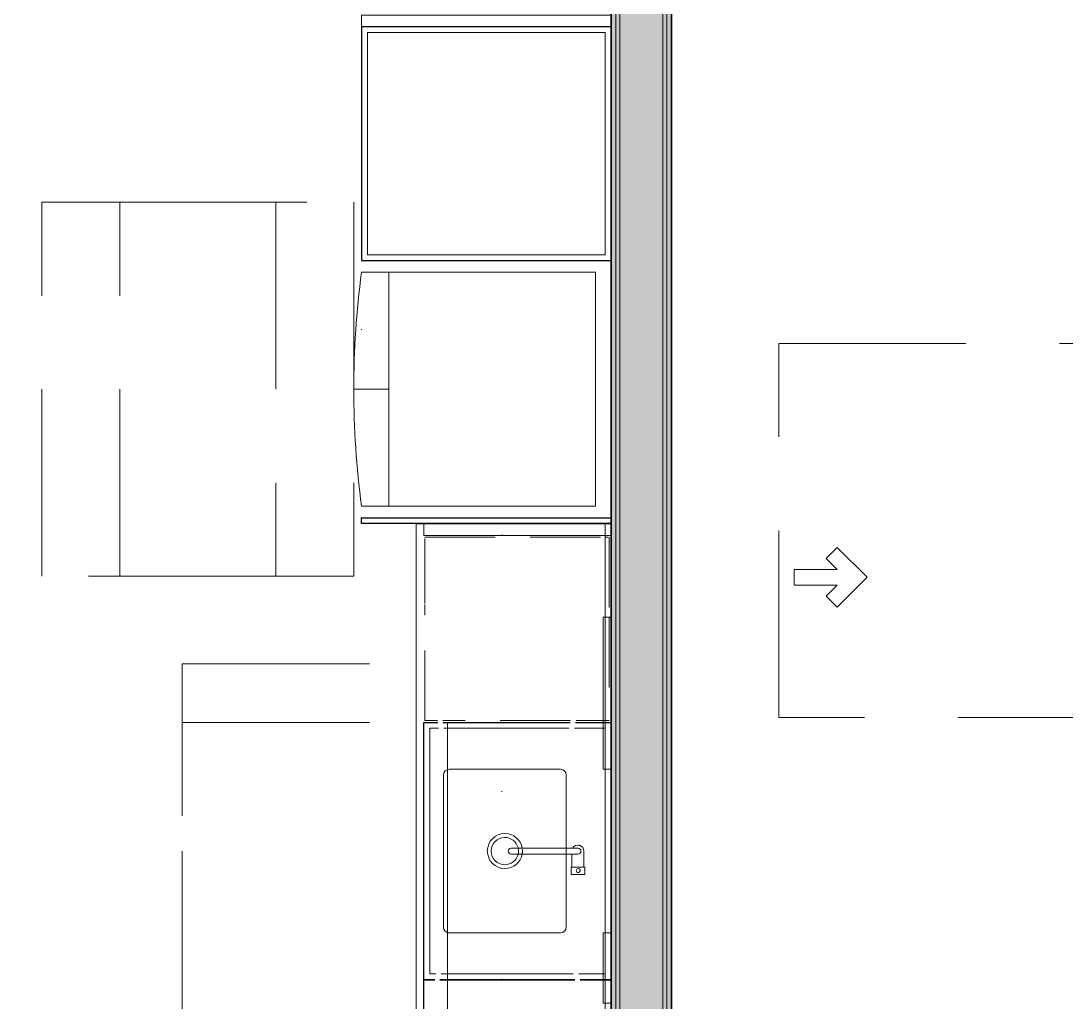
# Model space of a CAD drawing. Header units: inches. Extents: x 6 to 8416, y -388 to 6104.
# Drawn here: x 4348 to 4482, y 467.2 to 593.1 of the extents above; entities that cross this region are included whole.
import ezdxf

# ---------------------------------------------------------------- set-up
doc = ezdxf.new("R2010")
doc.units = ezdxf.units.IN
doc.header["$MEASUREMENT"] = 0
for name, pattern in [('Dash 1_16_', [48, 24, -24]), ('Dot 1_16_', [24, 0, -24]), ('Hidden 1_16_', [36, 24, -12]), ('Hidden 3_16_', [13.5, 9, -4.5])]:
    doc.linetypes.add(name, pattern=pattern)
for name, color, linetype, lineweight in [('A-GENM', 13, 'Continuous', 18), ('A-ROOM', 32, 'Continuous', 13), ('A-WALL', 113, 'Continuous', 25), ('A-WALL-PATT', 111, 'Continuous', 35), ('I-WALL', 2, 'Continuous', 25), ('P-SANR-FIXT', 6, 'Continuous', 18), ('Q-CASE', 31, 'Continuous', 18), ('Q-SPCQ', 91, 'Continuous', 18), ('Q-SPCQ-HDLN', 91, 'Hidden 3_16_', 9)]:
    doc.layers.add(name, color=color, linetype=linetype, lineweight=lineweight)

# ---------------------------------------------------------------- blocks, each defined once
blk = doc.blocks.new('GM Door Push Clearance-ICC ADA-AM - GM Door Push Clearance-ICC ADA-AM-5890567-LEVEL 3 - PLAN Copy 1 Copy 1')
at = {"layer": 'A-GENM', "linetype": 'Hidden 1_16_', "lineweight": 9}
for p, q in [((-30, -51.88), (-30, -3.88)), ((-18, -3.88), (18, -3.88)), ((18, -4.88), (18, -51.88)), ((-3.83, -44.38), (0, -40.55)), ((3.83, -44.38), (0, -40.55)), ((-2.41, -45.79), (-3.83, -44.38)), ((-1, -44.38), (-2.41, -45.79)), ((-1, -49.88), (-1, -44.38)), ((1, -44.38), (2.41, -45.79)), ((1, -49.88), (1, -44.38)), ((2.41, -45.79), (3.83, -44.38)), ((1, -49.88), (-1, -49.88)), ((18, -51.88), (-30, -51.88))]:
    blk.add_line(p, q, dxfattribs=at)
blk = doc.blocks.new('GM KT - Type B_S1 - AM - Non-Recessed at Pantry - 30_-V707-LEVEL 3 - PLAN Copy 1 Copy 1')
at = {"layer": 'A-GENM', "lineweight": 9}
for p, q in [((-120, 0), (-120, -0.75)), ((-120, 0), (-108, 0)), ((-120, -0.75), (-120, 0)), ((-120, 0), (-120, -0.75)), ((-120, 0), (-120, -0.75)), ((-120, -0.75), (-120, -25)), ((-120, -25), (-120, -0.75)), ((-108, -0.75), (-120, -0.75)), ((-120, -0.75), (-108, -0.75)), ((-108, 0), (-88.5, 0)), ((-88.5, -0.75), (-108, -0.75)), ((-108, -0.75), (-88.5, -0.75)), ((-88.5, 0), (-67.5, 0)), ((-67.5, -0.75), (-88.5, -0.75)), ((-88.5, -0.75), (-67.5, -0.75)), ((-67.5, 0), (-58.5, 0)), ((-58.5, -0.75), (-67.5, -0.75)), ((-67.5, -0.75), (-58.5, -0.75)), ((-58.5, 0), (-46.5, 0)), ((-4.5, -0.75), (-58.5, -0.75)), ((-58.5, -0.75), (-4.5, -0.75)), ((-46.5, -0.75), (-46.5, 0)), ((-46.5, 0), (-46.5, -0.75)), ((-46.5, -25), (-46.5, -0.75)), ((-46.5, -0.75), (-46.5, -25)), ((-16.5, 0), (-16.5, -0.75)), ((-16.5, 0), (-4.5, 0)), ((-16.5, -0.75), (-16.5, 0)), ((-16.5, -0.75), (-16.5, -25)), ((-16.5, -25), (-16.5, -0.75)), ((-4.5, 0), (0, 0)), ((0, -0.75), (-4.5, -0.75)), ((-4.5, -0.75), (0, -0.75)), ((0, -0.75), (0, 0)), ((0, 0), (0, -0.75)), ((0, -0.75), (0, 0)), ((0, 0), (0, -0.75)), ((0, -1), (0, -0.75)), ((0, -0.75), (0, -1)), ((0, -22.5), (0, -1)), ((0, -1), (0, -22.5)), ((-88.5, -20.75), (-88.5, -6.5)), ((-88.5, -6.5), (-88.5, -20.75)), ((-87.75, -5.75), (-78.38, -5.75)), ((-78.38, -5.75), (-87.75, -5.75)), ((-78.38, -5.75), (-77.69, -5.75)), ((-77.69, -5.75), (-78.38, -5.75)), ((-77.62, -5.75), (-68.25, -5.75)), ((-68.25, -5.75), (-77.62, -5.75)), ((-67.5, -6.5), (-67.5, -20.75)), ((-67.5, -20.75), (-67.5, -6.5)), ((-68.25, -21.5), (-87.75, -21.5)), ((-87.75, -21.5), (-68.25, -21.5)), ((0, -25), (0, -22.5)), ((0, -22.5), (0, -25)), ((-120, -25), (-46.5, -25)), ((-46.5, -25), (-120, -25)), ((-16.5, -25), (-1, -25)), ((-1, -25), (-16.5, -25)), ((-1, -25), (0, -25)), ((0, -25), (-1, -25))]:
    blk.add_line(p, q, dxfattribs=at)
for centre, start, end in [((-87.75, -6.5), 90, 180), ((-87.75, -6.5), 90, 180), ((-68.25, -6.5), 360, 90), ((-68.25, -6.5), 360, 90), ((-87.75, -20.75), 180, 270), ((-87.75, -20.75), 180, 270), ((-68.25, -20.75), 270, 360), ((-68.25, -20.75), 270, 360)]:
    blk.add_arc(centre, 0.75, start, end, dxfattribs=at)
blk = doc.blocks.new('CW - LW - Filler - Toe Kick - AM - 1 1_2_ W x 24_ D x H-V708-LEVEL 3 - PLAN Copy 1 Copy 1')
at = {"layer": 'Q-CASE', "lineweight": 9}
for p, q in [((18.24, 0), (18.24, -0.75)), ((18.24, -0.75), (18.24, 0)), ((18.24, 0), (19.74, 0)), ((19.74, 0), (18.24, 0)), ((18.24, 0), (19.74, 0)), ((18.24, -0.75), (18.24, -24)), ((18.24, -24), (18.24, -0.75)), ((19.74, 0), (19.74, -0.27)), ((19.74, -0.27), (19.74, 0)), ((19.74, 0), (19.74, -0.27)), ((19.74, -0.31), (19.74, -0.75)), ((19.74, -0.75), (19.74, -0.31)), ((19.74, -0.31), (19.74, -0.75)), ((19.74, -0.75), (19.74, -24)), ((19.74, -24), (19.74, -0.75)), ((19.74, -0.75), (19.74, -24)), ((18.24, -24), (19.74, -24)), ((19.74, -24), (18.24, -24)), ((18.24, -24), (19.74, -24)), ((18.24, -24), (19.74, -24))]:
    blk.add_line(p, q, dxfattribs=at)
blk = doc.blocks.new('CW - LW - Filler - AM - 0 3_4_ W x 32_ D x H-2223674-LEVEL 3 - PLAN Copy 1 Copy 1')
at = {"layer": 'Q-CASE', "lineweight": 9}
for p, q in [((18.61, 0), (18.61, -32)), ((19.36, 0), (18.61, 0)), ((18.61, 0), (18.61, -32)), ((19.36, 0), (18.61, 0)), ((18.61, -32), (18.61, 0)), ((18.61, 0), (19.36, 0)), ((19.36, -0.75), (19.36, 0)), ((19.36, -32), (19.36, 0)), ((19.36, 0), (19.36, -0.75)), ((19.36, -24), (19.36, -0.75)), ((19.36, -0.75), (19.36, -24)), ((19.36, -25), (19.36, -24)), ((19.36, -24), (19.36, -25)), ((19.36, -32), (19.36, -25)), ((19.36, -25), (19.36, -32)), ((19.36, -32), (18.61, -32)), ((18.61, -32), (19.36, -32)), ((19.36, -32), (18.61, -32)), ((18.61, -32), (19.36, -32))]:
    blk.add_line(p, q, dxfattribs=at)
at = {"layer": 'Q-CASE', "lineweight": 25}
for p, q in [((18.61, -32), (18.61, 0)), ((18.61, 0), (19.36, 0)), ((19.36, 0), (19.36, -32)), ((19.36, -32), (18.61, -32))]:
    blk.add_line(p, q, dxfattribs=at)
blk = doc.blocks.new('CW - UP - Double Doors - AM - 33_ W x 32_ D x H-2223676-LEVEL 3 - PLAN Copy 1 Copy 1')
at = {"layer": 'Q-CASE', "linetype": 'Dot 1_16_', "lineweight": 9}
for p, q in [((-14.26, 0), (18.74, 0)), ((18.74, -32), (-14.26, -32))]:
    blk.add_line(p, q, dxfattribs=at)
blk = doc.blocks.new('CW - UP - Filler - AM - 1 1_2_ W x 14_ D x H-2223693-LEVEL 3 - PLAN Copy 1 Copy 1')
at = {"layer": 'Q-CASE', "linetype": 'Dot 1_16_', "lineweight": 9}
for p, q in [((17.49, 0), (18.99, 0)), ((18.99, -14), (17.49, -14))]:
    blk.add_line(p, q, dxfattribs=at)
blk = doc.blocks.new('z Nested-Refrigerator-French Door-AM - z Nested-Refrigerator-French Door-AM-17862082-LEVEL 3 - PLAN Copy 1 Copy 1')
at = {"layer": 'Q-SPCQ'}
for p, q in [((-14.8125, 0), (-14.8125, -30)), ((15.1875, 0), (-14.8125, 0)), ((15.1875, -30), (15.1875, 0)), ((-14.8125, -26.5), (15.1875, -26.5)), ((0.1875, -26.5), (0.1875, -31))]:
    blk.add_line(p, q, dxfattribs=at)
for start, end in [(262.37185, 270), (270, 277.62815)]:
    blk.add_arc((0.1875, 82), 113, start, end, dxfattribs=at)
blk = doc.blocks.new('z Nested-Clearance-Rectangle-AM - Clearance-1978794-LEVEL 3 - PLAN Copy 1 Copy 1')
at = {"layer": 'A-GENM', "linetype": 'Hidden 1_16_', "lineweight": 9}
for p, q in [((-15, -48), (-15, 0)), ((-15, 0), (15, 0)), ((15, 0), (15, -48)), ((15, -48), (-15, -48))]:
    blk.add_line(p, q, dxfattribs=at)
blk = doc.blocks.new('CW - LW - 4 Drawers - AM - 15_ W x 24_ D x H - 6_ Top Drawer-V709-LEVEL 3 - PLAN Copy 1 Copy 1')
at = {"layer": 'Q-CASE', "lineweight": 9}
for p, q in [((-21.76, 0), (-21.76, -0.75)), ((-21.76, -0.75), (-21.76, 0)), ((-21.76, 0), (-18.76, 0)), ((-18.76, 0), (-21.76, 0)), ((-18.76, 0), (-6.76, 0)), ((-6.76, 0), (-18.76, 0)), ((-6.76, 0), (-6.76, -0.75)), ((-6.76, -0.75), (-6.76, 0)), ((-21.76, 0), (-21.76, -0.75)), ((-21.76, -0.75), (-21.76, 0)), ((-21.76, 0), (-18.76, 0)), ((-18.76, 0), (-21.76, 0)), ((-21.76, -0.75), (-21.76, -1)), ((-21.76, -1), (-21.76, -0.75)), ((-21.76, -0.75), (-21.76, -1)), ((-21.76, -1), (-21.76, -0.75)), ((-21.76, -1), (-21.76, -3.97)), ((-21.76, -3.97), (-21.76, -1)), ((-21.76, -1), (-21.76, -3.97)), ((-21.76, -3.97), (-21.76, -1)), ((-18.76, 0), (-6.76, 0)), ((-6.76, 0), (-18.76, 0)), ((-6.76, 0), (-6.76, -0.75)), ((-6.76, -0.75), (-6.76, 0)), ((-6.76, -0.75), (-6.76, -21)), ((-6.76, -21), (-6.76, -0.75)), ((-6.76, -0.75), (-6.76, -24)), ((-6.76, -24), (-6.76, -0.75)), ((-21.76, -4.64), (-21.76, -21)), ((-21.76, -21), (-21.76, -4.64)), ((-21.76, -4.64), (-21.76, -21.96)), ((-21.76, -21.96), (-21.76, -4.64)), ((-6.76, -21), (-21.76, -21)), ((-6.76, -21), (-21.76, -21)), ((-21.76, -22.59), (-21.76, -24)), ((-21.76, -24), (-21.76, -22.59)), ((-12.98, -24), (-21.76, -24)), ((-12.98, -24), (-21.76, -24)), ((-21.76, -24), (-12.98, -24)), ((-6.76, -24), (-12.88, -24)), ((-6.76, -24), (-12.88, -24)), ((-12.88, -24), (-6.76, -24))]:
    blk.add_line(p, q, dxfattribs=at)
at = {"layer": 'Q-CASE', "lineweight": 25}
for p, q in [((-21.76, -0.75), (-21.76, 0)), ((-21.76, 0), (-18.76, 0)), ((-21.76, -1), (-21.76, -0.75)), ((-21.76, -3.97), (-21.76, -1)), ((-18.76, 0), (-6.76, 0)), ((-6.76, 0), (-6.76, -0.75)), ((-6.76, -0.75), (-6.76, -24)), ((-21.76, -21.96), (-21.76, -4.64)), ((-21.76, -24), (-21.76, -22.59)), ((-12.98, -24), (-21.76, -24)), ((-6.76, -24), (-12.88, -24))]:
    blk.add_line(p, q, dxfattribs=at)
blk = doc.blocks.new('CW - LW - Double Doors _ Apron - AM - 33_ W x 24_ D x H - 6_ Apron-V710-LEVEL 3 - PLAN Copy 1 Copy 1')
at = {"layer": 'Q-CASE', "lineweight": 9}
for p, q in [((-15.76, 0), (-15.76, -0.75)), ((-15.76, -0.75), (-15.76, 0)), ((-15.76, 0), (-9.76, 0)), ((-9.76, 0), (-15.76, 0)), ((-9.76, 0), (11.24, 0)), ((11.24, 0), (-9.76, 0)), ((11.24, 0), (17.24, 0)), ((17.24, 0), (11.24, 0)), ((17.24, 0), (17.24, -0.75)), ((17.24, -0.75), (17.24, 0)), ((-15.76, 0), (-15.76, -0.75)), ((-15.76, -0.75), (-15.76, 0)), ((-15.76, 0), (-9.76, 0)), ((-9.76, 0), (-15.76, 0)), ((-15.76, -0.75), (-15.76, -1)), ((-15.76, -1), (-15.76, -0.75)), ((-15.76, -0.75), (-15.76, -1)), ((-15.76, -1), (-15.76, -0.75)), ((-15.76, -1), (-15.76, -4.55)), ((-15.76, -4.55), (-15.76, -1)), ((-15.76, -1), (-15.76, -4.55)), ((-15.76, -4.55), (-15.76, -1)), ((-15.01, -0.75), (-9.76, -0.75)), ((-15.01, -1), (-15.01, -0.75)), ((-9.76, -0.75), (-15.01, -0.75)), ((-15.01, -0.75), (-15.01, -1)), ((-15.01, -4.68), (-15.01, -1)), ((-15.01, -1), (-15.01, -4.68)), ((-9.76, 0), (11.24, 0)), ((11.24, 0), (-9.76, 0)), ((-9.76, -0.75), (11.24, -0.75)), ((11.24, -0.75), (-9.76, -0.75)), ((11.24, 0), (17.24, 0)), ((17.24, 0), (11.24, 0)), ((11.24, -0.75), (16.49, -0.75)), ((16.49, -0.75), (11.24, -0.75)), ((16.49, -0.75), (16.49, -1)), ((16.49, -1), (16.49, -0.75)), ((16.49, -1), (16.49, -4.16)), ((16.49, -4.16), (16.49, -1)), ((17.24, 0), (17.24, -0.75)), ((17.24, -0.75), (17.24, 0)), ((17.24, -0.75), (17.24, -1)), ((17.24, -1), (17.24, -0.75)), ((17.24, -0.75), (17.24, -1)), ((17.24, -1), (17.24, -0.75)), ((17.24, -1), (17.24, -3.97)), ((17.24, -3.97), (17.24, -1)), ((17.24, -1), (17.24, -3.97)), ((17.24, -3.97), (17.24, -1)), ((-15.76, -5.26), (-15.76, -21.56)), ((-15.76, -21.56), (-15.76, -5.26)), ((-15.76, -5.26), (-15.76, -21)), ((-15.76, -21), (-15.76, -5.26)), ((16.49, -4.88), (16.49, -21.81)), ((16.49, -21.81), (16.49, -4.88)), ((17.24, -4.64), (17.24, -21.96)), ((17.24, -21.96), (17.24, -4.64)), ((17.24, -4.64), (17.24, -21)), ((17.24, -21), (17.24, -4.64)), ((-15.01, -21.46), (-15.01, -5.42)), ((-15.01, -5.42), (-15.01, -21.46)), ((-9.71, -21), (-15.67, -21)), ((-9.71, -21), (-15.67, -21)), ((11.19, -21), (-9.71, -21)), ((11.19, -21), (-9.71, -21)), ((17.14, -21), (11.19, -21)), ((17.14, -21), (11.19, -21)), ((-15.76, -22.23), (-15.76, -24)), ((-15.76, -24), (-15.76, -22.23)), ((-15.01, -23.25), (-15.01, -22.15)), ((-15.01, -22.15), (-15.01, -23.25)), ((16.49, -22.47), (16.49, -23.25)), ((16.49, -23.25), (16.49, -22.47)), ((17.24, -22.59), (17.24, -24)), ((17.24, -24), (17.24, -22.59)), ((17.24, -24), (-15.76, -24)), ((17.24, -24), (-15.76, -24)), ((-15.76, -24), (17.24, -24)), ((16.49, -23.25), (-15.01, -23.25)), ((-15.01, -23.25), (16.49, -23.25))]:
    blk.add_line(p, q, dxfattribs=at)
at = {"layer": 'Q-CASE', "lineweight": 25}
for p, q in [((-15.76, -0.75), (-15.76, 0)), ((-15.76, 0), (-9.76, 0)), ((-15.76, -1), (-15.76, -0.75)), ((-15.76, -4.55), (-15.76, -1)), ((-9.76, 0), (11.24, 0)), ((11.24, 0), (17.24, 0)), ((17.24, 0), (17.24, -0.75)), ((17.24, -0.75), (17.24, -1)), ((17.24, -1), (17.24, -3.97)), ((-15.76, -21.56), (-15.76, -5.26)), ((17.24, -4.64), (17.24, -21.96)), ((-15.76, -24), (-15.76, -22.23)), ((17.24, -22.59), (17.24, -24)), ((17.24, -24), (-15.76, -24))]:
    blk.add_line(p, q, dxfattribs=at)
blk = doc.blocks.new('CW - UP - Single Door - AM - 15_ W x 14_ D x H-5099638-LEVEL 3 - PLAN Copy 1 Copy 1')
at = {"layer": 'Q-CASE', "linetype": 'Dot 1_16_', "lineweight": 9}
for p, q in [((3.74, 0), (18.74, 0)), ((18.74, -14), (3.74, -14))]:
    blk.add_line(p, q, dxfattribs=at)
blk = doc.blocks.new('CW - UP - Single Door - AM - 24_ W x 14_ D x H-5099649-LEVEL 3 - PLAN Copy 1 Copy 1')
at = {"layer": 'Q-CASE', "linetype": 'Dot 1_16_', "lineweight": 9}
for p, q in [((-5.26, 0), (18.74, 0)), ((18.74, -14), (-5.26, -14))]:
    blk.add_line(p, q, dxfattribs=at)
blk = doc.blocks.new('PL KT Sink-Single Bowl-Unit-AM - Under Mnt_ Cntr_Cntr_ 21_ L x 15 3_4_ W x 7 1_2_ D-V711-LEVEL 3 - PLAN Copy 1 Copy 1')
at = {"layer": 'P-SANR-FIXT', "lineweight": 9}
for radius, start, end in [(2.25, 99.683453, 180), (2.25, 99.683453, 180), (2.25, 80.316547, 96.1813645), (2.25, 90, 96.1813645), (2.25, 80.316547, 90), (2.25, 360, 80.316547), (2.25, 0, 80.316547), (1.75, 105, 180), (1.75, 105, 180), (1.75, 77.5498462, 99.5645611), (1.75, 90, 99.5645611), (1.75, 77.5498462, 90), (1.75, 0, 75), (1.75, 0, 75), (2.25, 180, 360), (2.25, 180, 360), (1.75, 180, 0), (1.75, 180, 360)]:
    blk.add_arc((0, -1.90625), radius, start, end, dxfattribs=at)
blk = doc.blocks.new('GM Outlet Zone-AM - GM Outlet Zone-AM-V712-LEVEL 3 - PLAN Copy 1 Copy 1')
at = {"layer": 'A-GENM', "lineweight": 9}
h = blk.add_hatch(dxfattribs=at)
h.set_pattern_fill('FP_61', color=256, style=0, pattern_type=2)
h.set_pattern_definition([(135, (506.81, -296.375), (-33.941, -33.941), [])])
h.paths.add_polyline_path([(9.75, 0), (-9.75, 0), (-9.75, -1), (9.75, -1)])
at = {"layer": 'A-GENM', "linetype": 'Dash 1_16_', "lineweight": 9}
for p, q in [((-9.75, -0.75), (-9.75, 0)), ((-9.75, 0), (-9.75, -1)), ((-9.75, -1), (-9.75, -0.75)), ((-9.75, -1), (9.75, -1)), ((9.75, -1), (-9.75, -1)), ((9.75, 0), (9.75, -0.75)), ((9.75, 0), (9.75, -1)), ((9.75, -0.75), (9.75, -1))]:
    blk.add_line(p, q, dxfattribs=at)
blk = doc.blocks.new('GM Outlet Zone-AM - GM Outlet Zone-AM-V713-LEVEL 3 - PLAN Copy 1 Copy 1')
at = {"layer": 'A-GENM', "linetype": 'Dash 1_16_', "lineweight": 9}
for p, q in [((-4.5, -0.75), (-4.5, 0)), ((-4.5, 0), (-4.5, -1)), ((-4.5, -1), (-4.5, -0.75)), ((-4.5, -1), (4.5, -1)), ((4.5, -1), (-4.5, -1)), ((4.5, 0), (4.5, -0.75)), ((4.5, 0), (4.5, -1)), ((4.5, -0.75), (4.5, -1))]:
    blk.add_line(p, q, dxfattribs=at)
blk = doc.blocks.new('z Nested-Dishwasher-AM - DW-V716-LEVEL 3 - PLAN Copy 1 Copy 1')
at = {"layer": 'Q-SPCQ-HDLN'}
for p, q in [((-11.75, -0.25), (-1.5, -0.25)), ((-11.75, -0.75), (-11.75, -0.36)), ((-11.75, -23.87), (-11.75, -0.75)), ((-1.5, -0.25), (11.75, -0.25)), ((11.75, -0.25), (11.75, -0.75)), ((11.75, -0.75), (11.75, -1)), ((11.75, -1), (11.75, -4.5)), ((11.75, -5.21), (11.75, -21.59)), ((11.75, -22.26), (11.75, -23.87)), ((-3.27, -23.87), (-11.58, -23.87)), ((11.75, -23.87), (-3.13, -23.87))]:
    blk.add_line(p, q, dxfattribs=at)
blk = doc.blocks.new('z Nested-Clearance-Plumbing-AM - Clearance-2223332-LEVEL 3 - PLAN Copy 1 Copy 1')
at = {"layer": 'A-GENM', "linetype": 'Hidden 1_16_', "lineweight": 9}
for p, q in [((-15, -48), (-15, 0)), ((-15, 0), (15, 0)), ((15, 0), (15, -48)), ((15, -48), (-15, -48))]:
    blk.add_line(p, q, dxfattribs=at)
blk = doc.blocks.new('z Nested-Faucet-Gooseneck-AM - z Nested-Faucet-Gooseneck-AM-2223697-LEVEL 3 - PLAN Copy 1 Copy 1')
at = {"layer": 'P-SANR-FIXT', "lineweight": 9}
for p, q in [((2.05, 0.77), (0, 0.77)), ((3.02, 0.89), (2.05, 0.89)), ((2.05, 0.89), (2.05, 0.77)), ((2.05, 0.77), (2.05, -0.77)), ((3.02, -0.89), (3.02, 0.89)), ((-0.38, -0.67), (-0.38, 0)), ((-0.38, -0.67), (-0.38, -8.57)), ((0.38, -0.77), (0.38, 0)), ((0.38, -8.57), (0.38, -0.77)), ((0.38, -0.77), (2.05, -0.77)), ((2.05, -0.77), (2.05, -0.89)), ((2.05, -0.89), (3.02, -0.89))]:
    blk.add_line(p, q, dxfattribs=at)
blk.add_circle((2.5, 0.04), 0.25, dxfattribs=at)
for centre, radius, start, end in [((0, 0), 0.769, 90, 240.7181), ((0, 0), 0.376, 0, 180), ((0, -8.57), 0.376, 180, 360)]:
    blk.add_arc(centre, radius, start, end, dxfattribs=at)
blk = doc.blocks.new('CW - FL - Single UP _ LW Doors - AM - 30_ W x 32_ D x H-5099707-LEVEL 3 - PLAN Copy 1 Copy 1')
at = {"layer": 'Q-CASE', "lineweight": 9}
for p, q in [((-5.26, 0), (-5.26, -32)), ((-5.26, 0), (-5.26, -32)), ((24.74, 0), (-5.26, 0)), ((23.99, -0.75), (-4.51, -0.75)), ((-4.51, -0.75), (-4.51, -31.25)), ((-4.51, -0.75), (23.99, -0.75)), ((-4.51, -31.25), (-4.51, -0.75)), ((23.99, -31.25), (23.99, -0.75)), ((23.99, -0.75), (23.99, -31.25)), ((24.74, -32), (24.74, 0)), ((24.74, -32), (24.74, 0)), ((24.74, -32), (24.74, 0)), ((24.74, -32), (24.74, -29)), ((24.74, -32), (-5.26, -32)), ((-5.26, -32), (24.74, -32)), ((-5.26, -32), (24.74, -32)), ((-4.51, -31.25), (23.99, -31.25)), ((23.99, -31.25), (-4.51, -31.25))]:
    blk.add_line(p, q, dxfattribs=at)
at = {"layer": 'Q-CASE', "lineweight": 25}
for p, q in [((24.74, 0), (-5.26, 0)), ((-5.26, 0), (-5.26, -32)), ((24.74, -32), (24.74, 0)), ((-5.26, -32), (24.74, -32))]:
    blk.add_line(p, q, dxfattribs=at)
blk = doc.blocks.new('CW - LW - Filler - Toe Kick - AM - 1 1_2_ W x 32_ D x H-2258354-LEVEL 3 - PLAN Copy 1 Copy 1')
at = {"layer": 'Q-CASE', "lineweight": 9}
for p, q in [((18.24, 0), (18.24, -32)), ((18.24, 0), (18.24, -32)), ((19.74, 0), (18.24, 0)), ((18.24, -32), (18.24, 0)), ((19.74, -32), (19.74, 0)), ((19.74, -32), (19.74, 0)), ((18.24, -32), (19.74, -32)), ((18.24, -32), (19.74, -32)), ((18.24, -32), (19.74, -32)), ((18.24, -32), (19.74, -32))]:
    blk.add_line(p, q, dxfattribs=at)
blk = doc.blocks.new('CW - UP - Double Doors - AM - 33_ W x 14_ D x H-11109107-LEVEL 3 - PLAN Copy 1 Copy 1')
at = {"layer": 'Q-CASE', "linetype": 'Dot 1_16_', "lineweight": 9}
for p, q in [((-14.26, 0), (18.74, 0)), ((18.74, -14), (-14.26, -14))]:
    blk.add_line(p, q, dxfattribs=at)

msp = doc.modelspace()

# ---------------------------------------------------------------- hatches: boundary and pattern name
at = {"layer": 'A-WALL-PATT', "lineweight": 25}
h = msp.add_hatch(color=10, dxfattribs=at)
h.paths.add_polyline_path([(4431.41533733, 344.18577679), (4431.41533733, 348.18577679), (4430.79033733, 348.18577679), (4430.79033733, 344.18577679)])
h.paths.add_polyline_path([(4430.79033733, 384.18577679), (4431.41533733, 384.18577679), (4431.41533733, 807.06077679), (4430.79033733, 807.06077679), (4430.79033733, 409.83856081)])
at = {"layer": 'A-WALL-PATT'}
h = msp.add_hatch(color=10, dxfattribs=at)
h.paths.add_polyline_path([(4423.66533733, 344.18577679), (4424.29033733, 344.18577679), (4424.29033733, 348.18577679), (4423.66533733, 348.18577679)])
h.paths.add_polyline_path([(4424.29033733, 384.18577679), (4424.29033733, 800.43577679), (4423.66533733, 800.43577679), (4423.66533733, 384.18577679)])
h = msp.add_hatch(color=10, dxfattribs=at)
h.paths.add_polyline_path([(4424.79033733, 344.18577679), (4424.79033733, 348.18577679), (4424.29033733, 348.18577679), (4424.29033733, 344.18577679)])
h.paths.add_polyline_path([(4424.29033733, 384.18577679), (4424.79033733, 384.18577679), (4424.79033733, 801.06077679), (4424.29033733, 801.06077679), (4424.29033733, 409.83856081)])
at = {"layer": 'I-WALL'}
h = msp.add_hatch(color=10, dxfattribs=at)
h.paths.add_polyline_path([(4430.29033733, 344.18577679), (4430.29033733, 348.18577679), (4424.79033733, 348.18577679), (4424.79033733, 344.18577679)])
h.paths.add_polyline_path([(4424.79033733, 384.18577679), (4430.29033733, 384.18577679), (4430.29033733, 806.56077679), (4424.79033733, 806.56077679), (4424.79033733, 409.83856081)])
h = msp.add_hatch(color=10, dxfattribs=at)
h.paths.add_polyline_path([(4430.79033733, 344.18577679), (4430.79033733, 348.18577679), (4430.29033733, 348.18577679), (4430.29033733, 344.18577679)])
h.paths.add_polyline_path([(4430.79033733, 384.18577679), (4430.79033733, 806.56077679), (4430.29033733, 806.56077679), (4430.29033733, 384.18577679)])

# ---------------------------------------------------------------- linework, layer by layer
at = {"layer": 'A-ROOM', "lineweight": 9, "flags": 128}
msp.add_lwpolyline([(4493.16533733, 463.56077679), (4493.16533733, 499.68577679), (4493.16533733, 883.62297079), (4493.16533733, 883.68577679), (4493.16533733, 886.68577679), (4493.16533733, 918.56077679), (4411.47814332, 918.56077679), (4411.04033733, 918.56077679), (4411.04033733, 848.68577679), (4405.29033733, 848.68577679), (4405.29033733, 807.68577679), (4431.41533733, 807.68577679), (4431.41533733, 344.18577679)], dxfattribs=at)
msp.add_lwpolyline([(4139.04033733, 272.68577679), (4245.47753134, 272.68577679), (4245.54033733, 272.68577679), (4282.66533733, 272.68577679), (4282.72814332, 272.68577679), (4308.79033733, 272.68577679), (4308.79033733, 274.68577679), (4424.16533733, 274.68577679), (4424.16533733, 344.18577679), (4423.66533733, 344.18577679), (4423.66533733, 800.43577679), (4411.04033733, 800.43577679), (4411.04033733, 793.81077679), (4139.04033733, 793.81077679)], close=True, dxfattribs=at)
at = {"layer": 'A-WALL', "lineweight": 9}
for p, q in [((4430.79033733, 807.06077679), (4430.79033733, 384.18577679)), ((4430.29033733, 806.56077679), (4430.29033733, 384.18577679)), ((4424.29033733, 801.06077679), (4424.29033733, 384.18577679)), ((4424.79033733, 801.06077679), (4424.79033733, 384.18577679))]:
    msp.add_line(p, q, dxfattribs=at)
at = {"layer": 'I-WALL', "lineweight": 35}
for p, q in [((4431.41533733, 384.18577679), (4431.41533733, 807.68577679)), ((4423.66533733, 790.43577679), (4423.66533733, 384.18577679))]:
    msp.add_line(p, q, dxfattribs=at)

# ---------------------------------------------------------------- block references
at = {"layer": 'A-GENM', "linetype": 'Hidden 1_16_', "lineweight": 9}
for name, p in [('z Nested-Clearance-Rectangle-AM - Clearance-1978794-LEVEL 3 - PLAN Copy 1 Copy 1', (4365.66533733, 569.81077679)), ('z Nested-Clearance-Rectangle-AM - Clearance-1978794-LEVEL 3 - PLAN Copy 1 Copy 1', (4375.66533733, 569.81077679)), ('z Nested-Clearance-Plumbing-AM - Clearance-2223332-LEVEL 3 - PLAN Copy 1 Copy 1', (4383.66533733, 510.56077679)), ('z Nested-Clearance-Rectangle-AM - Clearance-1978794-LEVEL 3 - PLAN Copy 1 Copy 1', (4383.66533733, 503.06077679))]:
    msp.add_blockref(name, p, dxfattribs=at)
at = {"layer": 'A-GENM', "linetype": 'Hidden 1_16_', "lineweight": 9, "rotation": 270}
msp.add_blockref('GM Door Push Clearance-ICC ADA-AM - GM Door Push Clearance-ICC ADA-AM-5890567-LEVEL 3 - PLAN Copy 1 Copy 1', (4497.04033733, 521.68577679), dxfattribs=at)
at = {"layer": 'A-GENM', "lineweight": 9, "rotation": 269.9999999999986}
msp.add_blockref('GM KT - Type B_S1 - AM - Non-Recessed at Pantry - 30_-V707-LEVEL 3 - PLAN Copy 1 Copy 1', (4423.66533733, 408.56077679), dxfattribs=at)
at = {"layer": 'A-GENM', "rotation": 269.9999999999986}
for name, p in [('GM Outlet Zone-AM - GM Outlet Zone-AM-V712-LEVEL 3 - PLAN Copy 1 Copy 1', (4423.66533733, 506.81077679)), ('GM Outlet Zone-AM - GM Outlet Zone-AM-V713-LEVEL 3 - PLAN Copy 1 Copy 1', (4423.66533733, 471.56077679))]:
    msp.add_blockref(name, p, dxfattribs=at)
at = {"layer": 'P-SANR-FIXT', "rotation": 269.9999999999985}
for name, p in [('PL KT Sink-Single Bowl-Unit-AM - Under Mnt_ Cntr_Cntr_ 21_ L x 15 3_4_ W x 7 1_2_ D-V711-LEVEL 3 - PLAN Copy 1 Copy 1', (4411.94658733, 486.56077679)), ('z Nested-Faucet-Gooseneck-AM - z Nested-Faucet-Gooseneck-AM-2223697-LEVEL 3 - PLAN Copy 1 Copy 1', (4419.41533733, 486.56077679))]:
    msp.add_blockref(name, p, dxfattribs=at)
at = {"layer": 'Q-CASE', "rotation": 269.9999999999986}
for name, p in [('CW - LW - Filler - Toe Kick - AM - 1 1_2_ W x 32_ D x H-2258354-LEVEL 3 - PLAN Copy 1 Copy 1', (4423.66533733, 612.04848171)), ('CW - FL - Single UP _ LW Doors - AM - 30_ W x 32_ D x H-5099707-LEVEL 3 - PLAN Copy 1 Copy 1', (4423.66533733, 587.04848171)), ('CW - UP - Double Doors - AM - 33_ W x 32_ D x H-2223676-LEVEL 3 - PLAN Copy 1 Copy 1', (4423.66533733, 548.04848171)), ('CW - LW - Filler - AM - 0 3_4_ W x 32_ D x H-2223674-LEVEL 3 - PLAN Copy 1 Copy 1', (4423.66533733, 547.92348171)), ('CW - LW - Filler - Toe Kick - AM - 1 1_2_ W x 24_ D x H-V708-LEVEL 3 - PLAN Copy 1 Copy 1', (4423.66533733, 546.79848171)), ('CW - UP - Filler - AM - 1 1_2_ W x 14_ D x H-2223693-LEVEL 3 - PLAN Copy 1 Copy 1', (4423.66533733, 546.04848171)), ('CW - UP - Single Door - AM - 24_ W x 14_ D x H-5099649-LEVEL 3 - PLAN Copy 1 Copy 1', (4423.66533733, 521.79848171)), ('CW - LW - Double Doors _ Apron - AM - 33_ W x 24_ D x H - 6_ Apron-V710-LEVEL 3 - PLAN Copy 1 Copy 1', (4423.66533733, 487.29848171)), ('CW - UP - Double Doors - AM - 33_ W x 14_ D x H-11109107-LEVEL 3 - PLAN Copy 1 Copy 1', (4423.66533733, 488.79848171)), ('CW - LW - 4 Drawers - AM - 15_ W x 24_ D x H - 6_ Top Drawer-V709-LEVEL 3 - PLAN Copy 1 Copy 1', (4423.66533733, 448.29848171)), ('CW - UP - Single Door - AM - 15_ W x 14_ D x H-5099638-LEVEL 3 - PLAN Copy 1 Copy 1', (4423.66533733, 473.79848171))]:
    msp.add_blockref(name, p, dxfattribs=at)
at = {"layer": 'Q-SPCQ', "rotation": 269.9999999999986}
for name, p in [('z Nested-Refrigerator-French Door-AM - z Nested-Refrigerator-French Door-AM-17862082-LEVEL 3 - PLAN Copy 1 Copy 1', (4421.66533733, 545.99827679)), ('z Nested-Dishwasher-AM - DW-V716-LEVEL 3 - PLAN Copy 1 Copy 1', (4423.66533733, 515.06077679))]:
    msp.add_blockref(name, p, dxfattribs=at)

doc.saveas('drawing.dxf')
